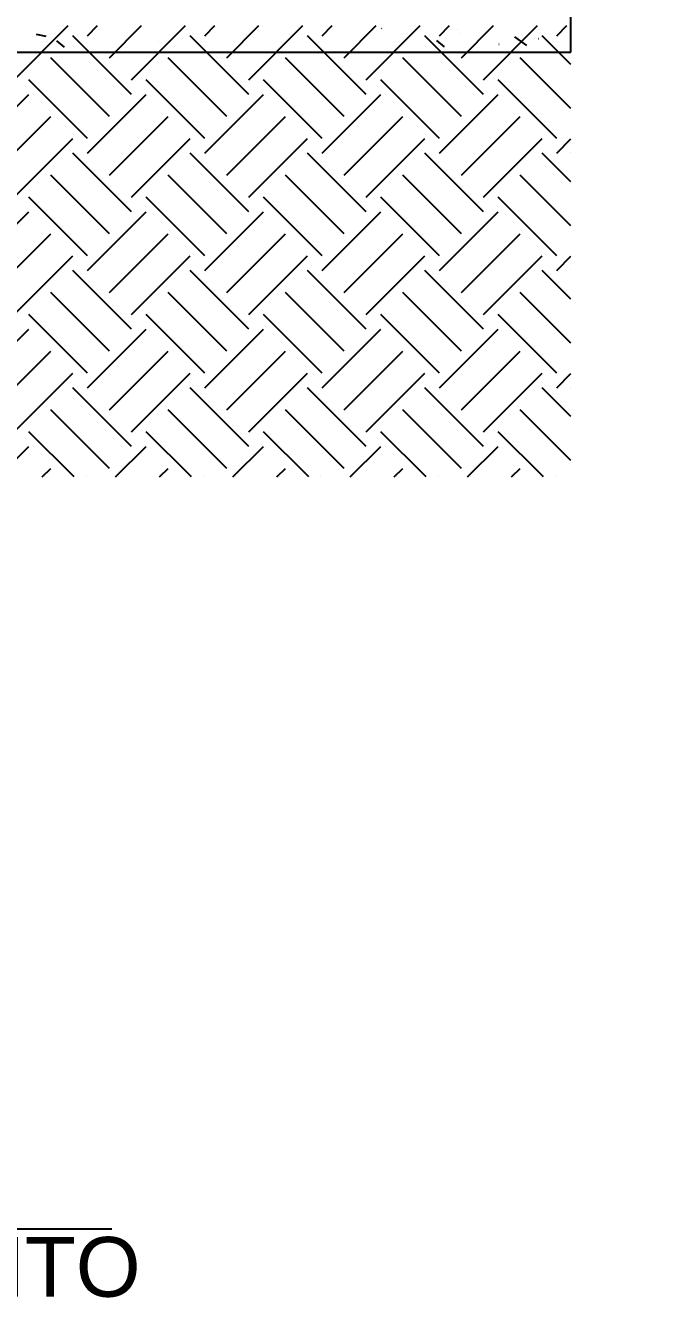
# Model space of a CAD drawing. Extents: x 0 to 119, y 0 to 84.
# Drawn here: x 48.333 to 50.217, y 33.608 to 37.441 of the extents above; entities that cross this region are included whole.
import ezdxf

# ---------------------------------------------------------------- set-up
doc = ezdxf.new("R2010")
doc.units = 0
doc.header["$MEASUREMENT"] = 0
for name, color, linetype in [('1', 3, 'CONTINUOUS'), ('10', 252, 'CONTINUOUS'), ('3', 7, 'CONTINUOUS'), ('32', 250, 'CONTINUOUS')]:
    doc.layers.add(name, color=color, linetype=linetype)
doc.styles.add('TQS_ARIAL', font='arial.ttf')

msp = doc.modelspace()

# ---------------------------------------------------------------- linework, layer by layer
at = {"layer": '1', "color": 3, "linetype": 'Continuous'}
for p, q in [((48.298841, 37.27779), (48.461888, 37.440837)), ((48.519811, 37.410372), (48.550276, 37.440837)), ((48.586103, 37.344081), (48.682859, 37.440837)), ((48.652394, 37.27779), (48.815442, 37.440837)), ((48.873365, 37.410372), (48.90383, 37.440837)), ((48.939656, 37.344081), (49.036412, 37.440837)), ((49.005947, 37.27779), (49.168995, 37.440837)), ((49.226918, 37.410372), (49.257383, 37.440837)), ((49.293209, 37.344081), (49.389966, 37.440837)), ((49.359501, 37.27779), (49.522548, 37.440837)), ((49.580472, 37.410372), (49.610937, 37.440837)), ((49.646763, 37.344081), (49.743519, 37.440837)), ((49.713054, 37.27779), (49.876102, 37.440837)), ((49.934025, 37.410372), (49.96449, 37.440837)), ((49.976611, 37.411981), (49.976611, 37.411981)), ((48.652394, 37.233596), (48.475617, 37.410372)), ((49.005947, 37.233596), (48.829171, 37.410372)), ((49.359501, 37.233596), (49.182724, 37.410372)), ((49.713054, 37.233596), (49.536277, 37.410372)), ((49.976611, 37.323593), (49.889831, 37.410372)), ((48.586103, 37.167304), (48.409326, 37.344081)), ((48.939656, 37.167304), (48.762879, 37.344081)), ((49.293209, 37.167304), (49.116433, 37.344081)), ((49.646763, 37.167304), (49.469986, 37.344081)), ((49.976611, 37.19101), (49.82354, 37.344081)), ((48.519811, 37.101013), (48.343035, 37.27779)), ((48.873365, 37.101013), (48.696588, 37.27779)), ((49.226918, 37.101013), (49.050142, 37.27779)), ((49.580472, 37.101013), (49.403695, 37.27779)), ((49.934025, 37.101013), (49.757248, 37.27779)), ((48.196611, 37.087172), (48.343035, 37.233596)), ((48.519811, 37.056819), (48.696588, 37.233596)), ((48.873365, 37.056819), (49.050142, 37.233596)), ((49.226918, 37.056819), (49.403695, 37.233596)), ((49.580472, 37.056819), (49.757248, 37.233596)), ((48.232549, 36.990528), (48.409326, 37.167304)), ((48.586103, 36.990528), (48.762879, 37.167304)), ((48.939656, 36.990528), (49.116433, 37.167304)), ((49.293209, 36.990528), (49.469986, 37.167304)), ((49.646763, 36.990528), (49.82354, 37.167304)), ((48.298841, 36.924237), (48.475617, 37.101013)), ((48.652394, 36.924237), (48.829171, 37.101013)), ((49.005947, 36.924237), (49.182724, 37.101013)), ((49.359501, 36.924237), (49.536277, 37.101013)), ((49.713054, 36.924237), (49.889831, 37.101013)), ((49.934025, 37.056819), (49.976611, 37.099405)), ((48.652394, 36.880042), (48.475617, 37.056819)), ((49.005947, 36.880042), (48.829171, 37.056819)), ((49.359501, 36.880042), (49.182724, 37.056819)), ((49.713054, 36.880042), (49.536277, 37.056819)), ((49.976611, 36.970039), (49.889831, 37.056819)), ((49.976611, 37.058427), (49.976611, 37.058427)), ((48.586103, 36.813751), (48.409326, 36.990528)), ((48.939656, 36.813751), (48.762879, 36.990528)), ((49.293209, 36.813751), (49.116433, 36.990528)), ((49.646763, 36.813751), (49.469986, 36.990528)), ((49.976611, 36.837457), (49.82354, 36.990528)), ((48.519811, 36.74746), (48.343035, 36.924237)), ((48.873365, 36.74746), (48.696588, 36.924237)), ((49.226918, 36.74746), (49.050142, 36.924237)), ((49.580472, 36.74746), (49.403695, 36.924237)), ((49.934025, 36.74746), (49.757248, 36.924237)), ((48.196611, 36.733618), (48.343035, 36.880042)), ((48.519811, 36.703266), (48.696588, 36.880042)), ((48.873365, 36.703266), (49.050142, 36.880042)), ((49.226918, 36.703266), (49.403695, 36.880042)), ((49.580472, 36.703266), (49.757248, 36.880042)), ((48.232549, 36.636974), (48.409326, 36.813751)), ((48.586103, 36.636974), (48.762879, 36.813751)), ((48.939656, 36.636974), (49.116433, 36.813751)), ((49.293209, 36.636974), (49.469986, 36.813751)), ((49.646763, 36.636974), (49.82354, 36.813751)), ((48.298841, 36.570683), (48.475617, 36.74746)), ((48.652394, 36.570683), (48.829171, 36.74746)), ((49.005947, 36.570683), (49.182724, 36.74746)), ((49.359501, 36.570683), (49.536277, 36.74746)), ((49.713054, 36.570683), (49.889831, 36.74746)), ((49.934025, 36.703266), (49.976611, 36.745851)), ((48.652394, 36.526489), (48.475617, 36.703266)), ((49.005947, 36.526489), (48.829171, 36.703266)), ((49.359501, 36.526489), (49.182724, 36.703266)), ((49.713054, 36.526489), (49.536277, 36.703266)), ((49.976611, 36.616486), (49.889831, 36.703266)), ((49.976611, 36.704874), (49.976611, 36.704874)), ((48.586103, 36.460198), (48.409326, 36.636974)), ((48.939656, 36.460198), (48.762879, 36.636974)), ((49.293209, 36.460198), (49.116433, 36.636974)), ((49.646763, 36.460198), (49.469986, 36.636974)), ((49.976611, 36.483903), (49.82354, 36.636974)), ((48.519811, 36.393906), (48.343035, 36.570683)), ((48.873365, 36.393906), (48.696588, 36.570683)), ((49.226918, 36.393906), (49.050142, 36.570683)), ((49.580472, 36.393906), (49.403695, 36.570683)), ((49.934025, 36.393906), (49.757248, 36.570683)), ((48.196611, 36.380065), (48.343035, 36.526489)), ((48.519811, 36.349712), (48.696588, 36.526489)), ((48.873365, 36.349712), (49.050142, 36.526489)), ((49.226918, 36.349712), (49.403695, 36.526489)), ((49.580472, 36.349712), (49.757248, 36.526489)), ((48.232549, 36.283421), (48.409326, 36.460198)), ((48.586103, 36.283421), (48.762879, 36.460198)), ((48.939656, 36.283421), (49.116433, 36.460198)), ((49.293209, 36.283421), (49.469986, 36.460198)), ((49.646763, 36.283421), (49.82354, 36.460198)), ((48.298841, 36.21713), (48.475617, 36.393906)), ((48.652394, 36.21713), (48.829171, 36.393906)), ((49.005947, 36.21713), (49.182724, 36.393906)), ((49.359501, 36.21713), (49.536277, 36.393906)), ((49.713054, 36.21713), (49.889831, 36.393906)), ((49.934025, 36.349712), (49.976611, 36.392298)), ((48.652394, 36.172936), (48.475617, 36.349712)), ((49.005947, 36.172936), (48.829171, 36.349712)), ((49.359501, 36.172936), (49.182724, 36.349712)), ((49.713054, 36.172936), (49.536277, 36.349712)), ((49.976611, 36.262932), (49.889831, 36.349712)), ((49.976611, 36.351321), (49.976611, 36.351321)), ((48.586103, 36.106644), (48.409326, 36.283421)), ((48.939656, 36.106644), (48.762879, 36.283421)), ((49.293209, 36.106644), (49.116433, 36.283421)), ((49.646763, 36.106644), (49.469986, 36.283421)), ((49.976611, 36.13035), (49.82354, 36.283421)), ((48.479327, 36.080837), (48.343035, 36.21713)), ((48.83288, 36.080837), (48.696588, 36.21713)), ((49.186434, 36.080837), (49.050142, 36.21713)), ((49.539987, 36.080837), (49.403695, 36.21713)), ((49.893541, 36.080837), (49.757248, 36.21713)), ((48.250937, 36.080837), (48.343035, 36.172936)), ((48.60449, 36.080837), (48.696588, 36.172936)), ((48.958043, 36.080837), (49.050142, 36.172936)), ((49.311597, 36.080837), (49.403695, 36.172936)), ((49.66515, 36.080837), (49.757248, 36.172936)), ((48.383519, 36.080837), (48.409326, 36.106644)), ((48.390939, 36.080837), (48.390939, 36.080837)), ((48.516102, 36.080837), (48.516102, 36.080837)), ((48.61191, 36.080837), (48.61191, 36.080837)), ((48.737073, 36.080837), (48.762879, 36.106644)), ((48.744492, 36.080837), (48.744492, 36.080837)), ((48.869655, 36.080837), (48.869655, 36.080837)), ((48.965463, 36.080837), (48.965463, 36.080837)), ((49.090626, 36.080837), (49.116433, 36.106644)), ((49.098045, 36.080837), (49.098045, 36.080837)), ((49.223208, 36.080837), (49.223208, 36.080837)), ((49.319016, 36.080837), (49.319016, 36.080837)), ((49.444179, 36.080837), (49.469986, 36.106644)), ((49.451599, 36.080837), (49.451599, 36.080837)), ((49.576762, 36.080837), (49.576762, 36.080837)), ((49.67257, 36.080837), (49.67257, 36.080837)), ((49.797733, 36.080837), (49.82354, 36.106644)), ((49.805152, 36.080837), (49.805152, 36.080837)), ((49.930315, 36.080837), (49.930315, 36.080837))]:
    msp.add_line(p, q, dxfattribs=at)
at = {"layer": '10', "color": 252, "linetype": 'Continuous'}
for p, q in [((48.395418, 37.407914), (48.36597, 37.413639)), ((49.000493, 37.414755), (49.000005, 37.414863)), ((49.406536, 37.431312), (49.406232, 37.431708)), ((49.63406, 37.427794), (49.633995, 37.42829)), ((49.643089, 37.416002), (49.642784, 37.416399)), ((48.450165, 37.375577), (48.427184, 37.394861)), ((48.732586, 37.391871), (48.732521, 37.392367)), ((49.595275, 37.377111), (49.572293, 37.396395)), ((49.760398, 37.383439), (49.75991, 37.383547)), ((49.843903, 37.380604), (49.807583, 37.407172)), ((49.879641, 37.400692), (49.879337, 37.401089)), ((48.336587, 37.360837), (48.336587, 37.360837)), ((48.336587, 37.360837), (48.336587, 37.360837)), ((48.3483, 37.360837), (48.3483, 37.360837)), ((48.3483, 37.360837), (48.3483, 37.360837)), ((48.3483, 37.360837), (48.3483, 37.360837)), ((48.467732, 37.360837), (48.467732, 37.360837)), ((48.477757, 37.360837), (48.477757, 37.360837)), ((48.477757, 37.360837), (48.477757, 37.360837)), ((48.477757, 37.360837), (48.477757, 37.360837)), ((48.561392, 37.360837), (48.561392, 37.360837)), ((48.561392, 37.360837), (48.561392, 37.360837)), ((48.607215, 37.360837), (48.607215, 37.360837)), ((48.607215, 37.360837), (48.607215, 37.360837)), ((48.607215, 37.360837), (48.607215, 37.360837)), ((48.623785, 37.361118), (48.623297, 37.361226)), ((48.62505, 37.360837), (48.62505, 37.360837)), ((48.637609, 37.360837), (48.637609, 37.360837)), ((48.736672, 37.360837), (48.736672, 37.360837)), ((48.736672, 37.360837), (48.736672, 37.360837)), ((48.736672, 37.360837), (48.736672, 37.360837)), ((48.786197, 37.360837), (48.786197, 37.360837)), ((48.786197, 37.360837), (48.786197, 37.360837)), ((48.86613, 37.360837), (48.86613, 37.360837)), ((48.93437, 37.360837), (48.93437, 37.360837)), ((48.995587, 37.360837), (48.995587, 37.360837)), ((49.011002, 37.360837), (49.011002, 37.360837)), ((49.011002, 37.360837), (49.011002, 37.360837)), ((49.0412, 37.360837), (49.0412, 37.360837)), ((49.125045, 37.360837), (49.125045, 37.360837)), ((49.235808, 37.360837), (49.235808, 37.360837)), ((49.235808, 37.360837), (49.235808, 37.360837)), ((49.243698, 37.360837), (49.243698, 37.360837)), ((49.243698, 37.360837), (49.243698, 37.360837)), ((49.243698, 37.360837), (49.243698, 37.360837)), ((49.254464, 37.361127), (49.254399, 37.361622)), ((49.254502, 37.360837), (49.254502, 37.360837)), ((49.38396, 37.360837), (49.38396, 37.360837)), ((49.38396, 37.360837), (49.38396, 37.360837)), ((49.460613, 37.360837), (49.460613, 37.360837)), ((49.460613, 37.360837), (49.460613, 37.360837)), ((49.513417, 37.360837), (49.513417, 37.360837)), ((49.513417, 37.360837), (49.513417, 37.360837)), ((49.614669, 37.360837), (49.614669, 37.360837)), ((49.642875, 37.360837), (49.642875, 37.360837)), ((49.642875, 37.360837), (49.642875, 37.360837)), ((49.685418, 37.360837), (49.685418, 37.360837)), ((49.685418, 37.360837), (49.685418, 37.360837)), ((49.772332, 37.360837), (49.772332, 37.360837)), ((49.772332, 37.360837), (49.772332, 37.360837)), ((49.772332, 37.360837), (49.772332, 37.360837)), ((49.862346, 37.360837), (49.862346, 37.360837)), ((49.862346, 37.360837), (49.862346, 37.360837)), ((49.870927, 37.360837), (49.870927, 37.360837)), ((49.90179, 37.360837), (49.90179, 37.360837)), ((49.90179, 37.360837), (49.90179, 37.360837)), ((49.90179, 37.360837), (49.90179, 37.360837)), ((49.910223, 37.360837), (49.910223, 37.360837)), ((49.910223, 37.360837), (49.910223, 37.360837))]:
    msp.add_line(p, q, dxfattribs=at)
at = {"layer": '3', "color": 7, "linetype": 'Continuous'}
msp.add_line((46.996611, 37.360837), (49.976611, 37.360837), dxfattribs=at)
msp.add_lwpolyline([(49.976611, 37.360837), (49.976611, 37.520838), (49.736611, 37.600837), (50.216611, 37.600837), (49.976611, 37.680838), (49.976611, 37.840837)], dxfattribs=at)
at = {"layer": '32', "color": 250, "linetype": 'Continuous'}
msp.add_lwpolyline([(48.59279, 33.81379), (46.596152, 33.81379), (46.406848, 34.271093), (46.531801, 34.054559), (46.406848, 34.271093), (46.4715, 34.029597)], dxfattribs=at)

# ---------------------------------------------------------------- texts
at = {"layer": '32', "color": 250, "linetype": 'Continuous', "style": 'TQS_ARIAL'}
msp.add_text('COROAMENTO', height=0.18, dxfattribs=at).set_placement((46.850293, 33.61071))

doc.saveas('drawing.dxf')
